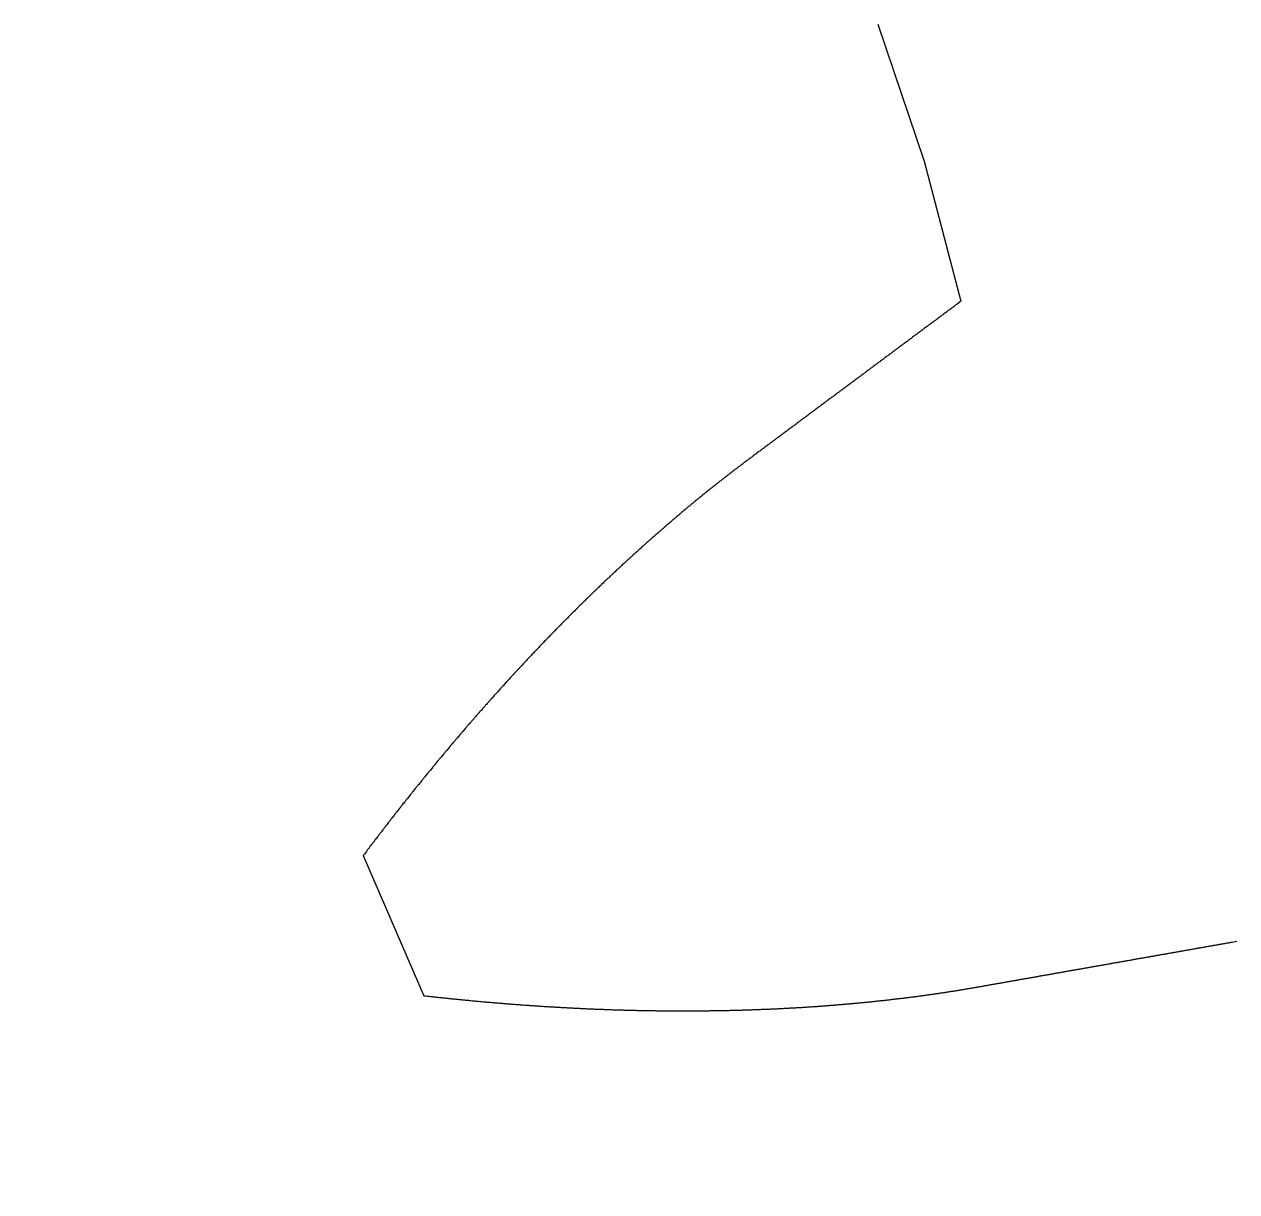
# Model space of a CAD drawing. Header units: millimetres. Extents: x -99 to 99, y -114 to 99.
# Drawn here: x -80.48 to -60.79, y -36.45 to -17.49 of the extents above; entities that cross this region are included whole.
import ezdxf

# ---------------------------------------------------------------- set-up
doc = ezdxf.new("R2010")
doc.units = ezdxf.units.MM

msp = doc.modelspace()

# ---------------------------------------------------------------- linework, layer by layer
at = {"color": 7, "linetype": 'Continuous', "lineweight": 25}
for p, q in [((-66.615, -17.492), (-65.862, -19.718)), ((-65.862, -19.718), (-65.268, -21.991)), ((-74.973, -30.99), (-73.991, -33.267))]:
    msp.add_line(p, q, dxfattribs=at)
msp.add_circle((0, 0), 99, dxfattribs=at)
for points, knots in [([(-65.268, -21.991), (-65.295, -22.011), (-65.321, -22.03), (-65.347, -22.05), (-65.353, -22.054), (-65.364, -22.063), (-65.382, -22.076), (-65.393, -22.084), (-65.399, -22.089), (-65.416, -22.101), (-65.434, -22.114), (-65.451, -22.127), (-65.457, -22.132), (-65.469, -22.14), (-65.486, -22.153), (-65.498, -22.162), (-65.503, -22.166), (-65.521, -22.179), (-65.538, -22.192), (-65.555, -22.205), (-65.561, -22.209), (-65.573, -22.218), (-65.59, -22.231), (-65.602, -22.24), (-65.608, -22.244), (-65.625, -22.257), (-65.642, -22.27), (-65.66, -22.283), (-65.666, -22.287), (-65.677, -22.296), (-65.695, -22.309), (-65.706, -22.317), (-65.712, -22.322), (-65.729, -22.335), (-65.747, -22.347), (-65.764, -22.36), (-65.77, -22.365), (-65.782, -22.373), (-65.799, -22.386), (-65.81, -22.395), (-65.816, -22.399), (-65.834, -22.412), (-65.851, -22.425), (-65.868, -22.438), (-65.874, -22.442), (-65.886, -22.451), (-65.903, -22.464), (-65.915, -22.473), (-65.921, -22.477), (-65.938, -22.49), (-65.955, -22.503), (-65.973, -22.516), (-65.978, -22.52), (-65.99, -22.529), (-66.007, -22.542), (-66.019, -22.55), (-66.025, -22.554), (-66.042, -22.567), (-66.06, -22.58), (-66.077, -22.593), (-66.083, -22.598), (-66.094, -22.606), (-66.112, -22.619), (-66.123, -22.628), (-66.129, -22.632), (-66.146, -22.645), (-66.164, -22.658), (-66.181, -22.671), (-66.187, -22.675), (-66.199, -22.684), (-66.216, -22.697), (-66.228, -22.705), (-66.233, -22.71), (-66.251, -22.723), (-66.268, -22.736), (-66.285, -22.748), (-66.291, -22.753), (-66.303, -22.761), (-66.32, -22.774), (-66.332, -22.783), (-66.338, -22.787), (-66.355, -22.8), (-66.372, -22.813), (-66.39, -22.826), (-66.395, -22.83), (-66.407, -22.839), (-66.424, -22.852), (-66.436, -22.861), (-66.442, -22.865), (-66.459, -22.878), (-66.476, -22.891), (-66.494, -22.904), (-66.5, -22.908), (-66.511, -22.917), (-66.529, -22.929), (-66.54, -22.938), (-66.546, -22.942), (-66.563, -22.955), (-66.581, -22.968), (-66.598, -22.981), (-66.604, -22.985), (-66.615, -22.994), (-66.633, -23.007), (-66.644, -23.016), (-66.65, -23.02), (-66.667, -23.033), (-66.685, -23.046), (-66.702, -23.059), (-66.708, -23.063), (-66.719, -23.072), (-66.737, -23.085), (-66.748, -23.093), (-66.754, -23.097), (-66.772, -23.11), (-66.789, -23.123), (-66.806, -23.136), (-66.812, -23.141), (-66.824, -23.149), (-66.841, -23.162), (-66.853, -23.171), (-66.858, -23.175), (-66.876, -23.188), (-66.893, -23.201), (-66.91, -23.214), (-66.916, -23.218), (-66.928, -23.227), (-66.945, -23.24), (-66.957, -23.248), (-66.962, -23.252), (-66.98, -23.265), (-66.997, -23.278), (-67.014, -23.291), (-67.02, -23.296), (-67.032, -23.304), (-67.049, -23.317), (-67.061, -23.326), (-67.066, -23.33), (-67.084, -23.343), (-67.101, -23.356), (-67.119, -23.369), (-67.124, -23.373), (-67.136, -23.382), (-67.153, -23.395), (-67.165, -23.403), (-67.171, -23.407), (-67.188, -23.42), (-67.205, -23.433), (-67.223, -23.446), (-67.228, -23.45), (-67.24, -23.459), (-67.257, -23.472), (-67.269, -23.481), (-67.275, -23.485), (-67.292, -23.498), (-67.309, -23.511), (-67.327, -23.524), (-67.332, -23.528), (-67.344, -23.537), (-67.361, -23.549), (-67.373, -23.558), (-67.379, -23.562), (-67.396, -23.575), (-67.413, -23.588), (-67.431, -23.601), (-67.436, -23.605), (-67.448, -23.614), (-67.465, -23.627), (-67.477, -23.635), (-67.483, -23.64), (-67.5, -23.653), (-67.517, -23.666), (-67.535, -23.678), (-67.54, -23.683), (-67.552, -23.691), (-67.569, -23.704), (-67.581, -23.713), (-67.587, -23.717), (-67.604, -23.73), (-67.621, -23.743), (-67.639, -23.756), (-67.644, -23.76), (-67.656, -23.769), (-67.673, -23.782), (-67.685, -23.79), (-67.691, -23.795), (-67.708, -23.807), (-67.725, -23.82), (-67.743, -23.833), (-67.748, -23.838), (-67.76, -23.846), (-67.777, -23.859), (-67.789, -23.868), (-67.795, -23.872), (-67.812, -23.885), (-67.829, -23.898), (-67.847, -23.911), (-67.852, -23.915), (-67.864, -23.924), (-67.881, -23.936), (-67.893, -23.945), (-67.898, -23.949), (-67.916, -23.962), (-67.933, -23.975), (-67.95, -23.988), (-67.956, -23.992), (-67.968, -24.001), (-67.985, -24.014), (-67.997, -24.022), (-68.002, -24.027), (-68.02, -24.04), (-68.037, -24.053), (-68.054, -24.065), (-68.06, -24.07), (-68.072, -24.078), (-68.089, -24.091), (-68.101, -24.1), (-68.106, -24.104), (-68.124, -24.117), (-68.141, -24.13), (-68.158, -24.143), (-68.164, -24.147), (-68.176, -24.156), (-68.193, -24.169), (-68.204, -24.177), (-68.21, -24.181), (-68.228, -24.194), (-68.245, -24.207), (-68.262, -24.22), (-68.268, -24.224), (-68.279, -24.233), (-68.297, -24.246), (-68.308, -24.254), (-68.314, -24.259), (-68.331, -24.272), (-68.349, -24.285), (-68.366, -24.297), (-68.372, -24.302), (-68.383, -24.31), (-68.401, -24.323), (-68.412, -24.332), (-68.418, -24.336), (-68.435, -24.349), (-68.453, -24.362), (-68.47, -24.375), (-68.476, -24.379), (-68.487, -24.388), (-68.504, -24.4), (-68.516, -24.409), (-68.522, -24.413), (-68.539, -24.426), (-68.556, -24.439), (-68.574, -24.452), (-68.579, -24.456), (-68.591, -24.465), (-68.608, -24.478), (-68.62, -24.486), (-68.626, -24.491), (-68.643, -24.504), (-68.66, -24.516), (-68.677, -24.529), (-68.683, -24.534), (-68.695, -24.542), (-68.712, -24.555), (-68.724, -24.564), (-68.729, -24.568), (-68.747, -24.581), (-68.764, -24.594), (-68.781, -24.607), (-68.787, -24.611), (-68.798, -24.62), (-68.816, -24.633), (-68.827, -24.642), (-68.833, -24.646), (-68.85, -24.659), (-68.867, -24.672), (-68.885, -24.685), (-68.89, -24.689), (-68.902, -24.698), (-68.919, -24.711), (-68.931, -24.72), (-68.936, -24.724), (-68.953, -24.738), (-68.971, -24.751), (-68.988, -24.764), (-68.994, -24.768), (-69.005, -24.777), (-69.022, -24.79), (-69.034, -24.799), (-69.039, -24.804), (-69.056, -24.817), (-69.074, -24.83), (-69.091, -24.844), (-69.096, -24.848), (-69.108, -24.857), (-69.125, -24.87), (-69.136, -24.879), (-69.142, -24.884), (-69.159, -24.897), (-69.176, -24.911), (-69.193, -24.924), (-69.199, -24.929), (-69.21, -24.937), (-69.227, -24.951), (-69.239, -24.96), (-69.244, -24.964), (-69.261, -24.978), (-69.279, -24.992), (-69.296, -25.005), (-69.301, -25.01), (-69.313, -25.019), (-69.33, -25.032), (-69.341, -25.041), (-69.347, -25.046), (-69.364, -25.06), (-69.381, -25.073), (-69.398, -25.087), (-69.403, -25.091), (-69.415, -25.101), (-69.432, -25.114), (-69.443, -25.123), (-69.449, -25.128), (-69.465, -25.142), (-69.482, -25.156), (-69.499, -25.169), (-69.505, -25.174), (-69.516, -25.183), (-69.533, -25.197), (-69.544, -25.206), (-69.55, -25.211), (-69.567, -25.225), (-69.584, -25.239), (-69.601, -25.253), (-69.606, -25.257), (-69.618, -25.266), (-69.635, -25.28), (-69.646, -25.29), (-69.651, -25.294), (-69.668, -25.308), (-69.685, -25.322), (-69.702, -25.336), (-69.708, -25.341), (-69.719, -25.35), (-69.736, -25.365), (-69.747, -25.374), (-69.753, -25.379), (-69.769, -25.393), (-69.786, -25.407), (-69.803, -25.421), (-69.809, -25.426), (-69.82, -25.435), (-69.837, -25.449), (-69.848, -25.459), (-69.853, -25.463), (-69.87, -25.478), (-69.887, -25.492), (-69.904, -25.506), (-69.909, -25.511), (-69.92, -25.52), (-69.937, -25.535), (-69.948, -25.544), (-69.954, -25.549), (-69.971, -25.563), (-69.987, -25.578), (-70.004, -25.592), (-70.01, -25.597), (-70.021, -25.606), (-70.037, -25.621), (-70.049, -25.63), (-70.054, -25.635), (-70.071, -25.65), (-70.087, -25.664), (-70.104, -25.678), (-70.11, -25.683), (-70.121, -25.693), (-70.137, -25.707), (-70.149, -25.717), (-70.154, -25.722), (-70.171, -25.736), (-70.187, -25.751), (-70.204, -25.766), (-70.21, -25.77), (-70.221, -25.78), (-70.237, -25.795), (-70.248, -25.805), (-70.254, -25.809), (-70.27, -25.824), (-70.287, -25.839), (-70.304, -25.853), (-70.309, -25.858), (-70.32, -25.868), (-70.337, -25.883), (-70.348, -25.893), (-70.353, -25.897), (-70.37, -25.912), (-70.386, -25.927), (-70.403, -25.942), (-70.408, -25.947), (-70.419, -25.957), (-70.436, -25.971), (-70.447, -25.981), (-70.453, -25.986), (-70.469, -26.001), (-70.486, -26.016), (-70.502, -26.031), (-70.508, -26.036), (-70.519, -26.046), (-70.535, -26.061), (-70.546, -26.071), (-70.551, -26.076), (-70.568, -26.09), (-70.584, -26.105), (-70.601, -26.12), (-70.606, -26.125), (-70.617, -26.135), (-70.634, -26.15), (-70.645, -26.16), (-70.65, -26.165), (-70.667, -26.181), (-70.683, -26.196), (-70.699, -26.211), (-70.705, -26.216), (-70.716, -26.226), (-70.732, -26.241), (-70.743, -26.251), (-70.749, -26.256), (-70.765, -26.271), (-70.781, -26.286), (-70.798, -26.302), (-70.803, -26.307), (-70.814, -26.317), (-70.83, -26.332), (-70.841, -26.342), (-70.847, -26.347), (-70.863, -26.362), (-70.879, -26.378), (-70.896, -26.393), (-70.901, -26.398), (-70.912, -26.408), (-70.928, -26.424), (-70.939, -26.434), (-70.945, -26.439), (-70.961, -26.454), (-70.977, -26.47), (-70.993, -26.485), (-70.999, -26.49), (-71.01, -26.5), (-71.026, -26.516), (-71.037, -26.526), (-71.042, -26.531), (-71.058, -26.547), (-71.075, -26.562), (-71.091, -26.578), (-71.096, -26.583), (-71.107, -26.593), (-71.123, -26.609), (-71.134, -26.619), (-71.14, -26.624), (-71.156, -26.64), (-71.172, -26.655), (-71.188, -26.671), (-71.194, -26.676), (-71.204, -26.687), (-71.22, -26.702), (-71.231, -26.713), (-71.237, -26.718), (-71.253, -26.733), (-71.269, -26.749), (-71.285, -26.765), (-71.29, -26.77), (-71.301, -26.78), (-71.317, -26.796), (-71.328, -26.807), (-71.333, -26.812), (-71.35, -26.828), (-71.366, -26.843), (-71.382, -26.859), (-71.387, -26.864), (-71.398, -26.875), (-71.414, -26.891), (-71.425, -26.901), (-71.43, -26.907), (-71.446, -26.922), (-71.462, -26.938), (-71.478, -26.954), (-71.484, -26.96), (-71.494, -26.97), (-71.51, -26.986), (-71.521, -26.997), (-71.526, -27.002), (-71.542, -27.018), (-71.558, -27.034), (-71.574, -27.05), (-71.58, -27.055), (-71.59, -27.066), (-71.606, -27.082), (-71.617, -27.092), (-71.622, -27.098), (-71.638, -27.114), (-71.654, -27.13), (-71.67, -27.146), (-71.676, -27.151), (-71.686, -27.162), (-71.702, -27.178), (-71.713, -27.189), (-71.718, -27.194), (-71.734, -27.21), (-71.75, -27.226), (-71.766, -27.243), (-71.771, -27.248), (-71.782, -27.259), (-71.798, -27.275), (-71.809, -27.286), (-71.814, -27.291), (-71.83, -27.307), (-71.846, -27.324), (-71.861, -27.34), (-71.867, -27.345), (-71.877, -27.356), (-71.893, -27.372), (-71.904, -27.383), (-71.909, -27.389), (-71.925, -27.405), (-71.941, -27.421), (-71.957, -27.438), (-71.962, -27.443), (-71.973, -27.454), (-71.988, -27.47), (-71.999, -27.481), (-72.004, -27.487), (-72.02, -27.503), (-72.036, -27.52), (-72.052, -27.536), (-72.057, -27.542), (-72.067, -27.553), (-72.083, -27.569), (-72.094, -27.58), (-72.099, -27.586), (-72.115, -27.602), (-72.13, -27.619), (-72.146, -27.635), (-72.151, -27.641), (-72.162, -27.652), (-72.178, -27.668), (-72.188, -27.679), (-72.193, -27.685), (-72.209, -27.701), (-72.225, -27.718), (-72.241, -27.735), (-72.246, -27.74), (-72.256, -27.751), (-72.272, -27.768), (-72.282, -27.779), (-72.288, -27.784), (-72.303, -27.801), (-72.319, -27.818), (-72.335, -27.835), (-72.34, -27.84), (-72.35, -27.851), (-72.366, -27.868), (-72.376, -27.879), (-72.382, -27.885), (-72.397, -27.902), (-72.413, -27.918), (-72.429, -27.935), (-72.434, -27.941), (-72.444, -27.952), (-72.46, -27.969), (-72.47, -27.98), (-72.475, -27.986), (-72.491, -28.003), (-72.507, -28.019), (-72.522, -28.036), (-72.527, -28.042), (-72.538, -28.053), (-72.553, -28.07), (-72.564, -28.081), (-72.569, -28.087), (-72.584, -28.104), (-72.6, -28.121), (-72.616, -28.138), (-72.621, -28.144), (-72.631, -28.155), (-72.647, -28.172), (-72.657, -28.183), (-72.662, -28.189), (-72.678, -28.206), (-72.693, -28.223), (-72.709, -28.24), (-72.714, -28.246), (-72.724, -28.257), (-72.74, -28.274), (-72.75, -28.286), (-72.755, -28.291), (-72.771, -28.309), (-72.786, -28.326), (-72.801, -28.343), (-72.807, -28.349), (-72.817, -28.36), (-72.832, -28.377), (-72.843, -28.389), (-72.848, -28.394), (-72.863, -28.412), (-72.879, -28.429), (-72.894, -28.446), (-72.899, -28.452), (-72.909, -28.463), (-72.925, -28.481), (-72.935, -28.492), (-72.94, -28.498), (-72.956, -28.515), (-72.971, -28.533), (-72.986, -28.55), (-72.991, -28.556), (-73.002, -28.567), (-73.017, -28.585), (-73.027, -28.596), (-73.032, -28.602), (-73.048, -28.619), (-73.063, -28.637), (-73.078, -28.654), (-73.084, -28.66), (-73.094, -28.672), (-73.109, -28.689), (-73.119, -28.701), (-73.124, -28.706), (-73.14, -28.724), (-73.155, -28.741), (-73.17, -28.759), (-73.175, -28.765), (-73.186, -28.776), (-73.201, -28.794), (-73.211, -28.806), (-73.216, -28.812), (-73.231, -28.829), (-73.246, -28.847), (-73.262, -28.864), (-73.267, -28.87), (-73.277, -28.882), (-73.292, -28.9), (-73.302, -28.911), (-73.307, -28.917), (-73.323, -28.935), (-73.338, -28.952), (-73.353, -28.97), (-73.358, -28.976), (-73.368, -28.988), (-73.383, -29.006), (-73.394, -29.017), (-73.399, -29.023), (-73.414, -29.041), (-73.429, -29.059), (-73.444, -29.077), (-73.449, -29.082), (-73.459, -29.094), (-73.474, -29.112), (-73.484, -29.124), (-73.489, -29.13), (-73.505, -29.148), (-73.52, -29.166), (-73.535, -29.183), (-73.54, -29.189), (-73.55, -29.201), (-73.565, -29.219), (-73.575, -29.231), (-73.58, -29.237), (-73.595, -29.255), (-73.61, -29.273), (-73.625, -29.291), (-73.63, -29.297), (-73.64, -29.309), (-73.655, -29.327), (-73.665, -29.339), (-73.67, -29.345), (-73.685, -29.363), (-73.7, -29.381), (-73.716, -29.399), (-73.721, -29.405), (-73.731, -29.417), (-73.746, -29.435), (-73.756, -29.447), (-73.761, -29.453), (-73.776, -29.471), (-73.79, -29.489), (-73.805, -29.507), (-73.81, -29.513), (-73.82, -29.525), (-73.835, -29.543), (-73.845, -29.555), (-73.85, -29.561), (-73.865, -29.58), (-73.88, -29.598), (-73.895, -29.616), (-73.9, -29.622), (-73.91, -29.634), (-73.925, -29.652), (-73.935, -29.665), (-73.94, -29.671), (-73.955, -29.689), (-73.97, -29.707), (-73.985, -29.725), (-73.99, -29.731), (-74, -29.744), (-74.014, -29.762), (-74.024, -29.774), (-74.029, -29.78), (-74.044, -29.799), (-74.059, -29.817), (-74.074, -29.835), (-74.079, -29.841), (-74.089, -29.854), (-74.103, -29.872), (-74.113, -29.884), (-74.118, -29.89), (-74.133, -29.909), (-74.148, -29.927), (-74.163, -29.946), (-74.168, -29.952), (-74.178, -29.964), (-74.192, -29.983), (-74.202, -29.995), (-74.207, -30.001), (-74.222, -30.02), (-74.237, -30.038), (-74.251, -30.057), (-74.256, -30.063), (-74.266, -30.075), (-74.281, -30.094), (-74.291, -30.106), (-74.296, -30.112), (-74.31, -30.131), (-74.325, -30.149), (-74.34, -30.168), (-74.345, -30.174), (-74.354, -30.186), (-74.369, -30.205), (-74.379, -30.218), (-74.384, -30.224), (-74.399, -30.242), (-74.413, -30.261), (-74.428, -30.28), (-74.433, -30.286), (-74.443, -30.298), (-74.457, -30.317), (-74.467, -30.33), (-74.472, -30.336), (-74.486, -30.355), (-74.501, -30.373), (-74.516, -30.392), (-74.521, -30.398), (-74.53, -30.411), (-74.545, -30.43), (-74.555, -30.442), (-74.56, -30.448), (-74.574, -30.467), (-74.589, -30.486), (-74.603, -30.505), (-74.608, -30.511), (-74.618, -30.524), (-74.632, -30.543), (-74.642, -30.555), (-74.647, -30.562), (-74.662, -30.58), (-74.676, -30.599), (-74.691, -30.618), (-74.696, -30.625), (-74.705, -30.637), (-74.72, -30.656), (-74.729, -30.669), (-74.734, -30.675), (-74.749, -30.694), (-74.763, -30.713), (-74.778, -30.732), (-74.783, -30.738), (-74.792, -30.751), (-74.807, -30.77), (-74.816, -30.783), (-74.821, -30.789), (-74.836, -30.808), (-74.85, -30.827), (-74.865, -30.846), (-74.869, -30.853), (-74.879, -30.865), (-74.893, -30.885), (-74.903, -30.897), (-74.908, -30.904), (-74.929, -30.932), (-74.951, -30.961), (-74.973, -30.99)], [0, 0, 0, 0, 0.007338, 0.007338, 0.007338, 0.008969, 0.010599, 0.01223, 0.01223, 0.01223, 0.017121, 0.017121, 0.017121, 0.018752, 0.020382, 0.022012, 0.022012, 0.022012, 0.026903, 0.026903, 0.026903, 0.028533, 0.030162, 0.031792, 0.031792, 0.031792, 0.036682, 0.036682, 0.036682, 0.038312, 0.039941, 0.041571, 0.041571, 0.041571, 0.046459, 0.046459, 0.046459, 0.048089, 0.049718, 0.051347, 0.051347, 0.051347, 0.056235, 0.056235, 0.056235, 0.057864, 0.059493, 0.061122, 0.061122, 0.061122, 0.066009, 0.066009, 0.066009, 0.067638, 0.069267, 0.070895, 0.070895, 0.070895, 0.075781, 0.075781, 0.075781, 0.07741, 0.079038, 0.080667, 0.080667, 0.080667, 0.085551, 0.085551, 0.085551, 0.08718, 0.088808, 0.090436, 0.090436, 0.090436, 0.09532, 0.09532, 0.09532, 0.096948, 0.098576, 0.100204, 0.100204, 0.100204, 0.105087, 0.105087, 0.105087, 0.106714, 0.108342, 0.10997, 0.10997, 0.10997, 0.114852, 0.114852, 0.114852, 0.116479, 0.118106, 0.119734, 0.119734, 0.119734, 0.124615, 0.124615, 0.124615, 0.126242, 0.127869, 0.129496, 0.129496, 0.129496, 0.134377, 0.134377, 0.134377, 0.136003, 0.13763, 0.139257, 0.139257, 0.139257, 0.144137, 0.144137, 0.144137, 0.145763, 0.147389, 0.149016, 0.149016, 0.149016, 0.153895, 0.153895, 0.153895, 0.155521, 0.157147, 0.158773, 0.158773, 0.158773, 0.163651, 0.163651, 0.163651, 0.165277, 0.166903, 0.168529, 0.168529, 0.168529, 0.173406, 0.173406, 0.173406, 0.175031, 0.176657, 0.178283, 0.178283, 0.178283, 0.183159, 0.183159, 0.183159, 0.184784, 0.18641, 0.188035, 0.188035, 0.188035, 0.19291, 0.19291, 0.19291, 0.194535, 0.19616, 0.197785, 0.197785, 0.197785, 0.20266, 0.20266, 0.20266, 0.204285, 0.20591, 0.207534, 0.207534, 0.207534, 0.212408, 0.212408, 0.212408, 0.214033, 0.215657, 0.217282, 0.217282, 0.217282, 0.222155, 0.222155, 0.222155, 0.223779, 0.225403, 0.227027, 0.227027, 0.227027, 0.231899, 0.231899, 0.231899, 0.233523, 0.235147, 0.236771, 0.236771, 0.236771, 0.241643, 0.241643, 0.241643, 0.243266, 0.24489, 0.246514, 0.246514, 0.246514, 0.251384, 0.251384, 0.251384, 0.253007, 0.254631, 0.256254, 0.256254, 0.256254, 0.261124, 0.261124, 0.261124, 0.262747, 0.26437, 0.265993, 0.265993, 0.265993, 0.270862, 0.270862, 0.270862, 0.272485, 0.274108, 0.275731, 0.275731, 0.275731, 0.280599, 0.280599, 0.280599, 0.282222, 0.283844, 0.285467, 0.285467, 0.285467, 0.290334, 0.290334, 0.290334, 0.291957, 0.293579, 0.295201, 0.295201, 0.295201, 0.300068, 0.300068, 0.300068, 0.30169, 0.303312, 0.304934, 0.304934, 0.304934, 0.3098, 0.3098, 0.3098, 0.311422, 0.313044, 0.314665, 0.314665, 0.314665, 0.31953, 0.31953, 0.31953, 0.321153, 0.322775, 0.324397, 0.324397, 0.324397, 0.329266, 0.329266, 0.329266, 0.33089, 0.332514, 0.334138, 0.334138, 0.334138, 0.339015, 0.339015, 0.339015, 0.340642, 0.342269, 0.343896, 0.343896, 0.343896, 0.348781, 0.348781, 0.348781, 0.350411, 0.35204, 0.35367, 0.35367, 0.35367, 0.358563, 0.358563, 0.358563, 0.360196, 0.361828, 0.363461, 0.363461, 0.363461, 0.368362, 0.368362, 0.368362, 0.369997, 0.371632, 0.373268, 0.373268, 0.373268, 0.378177, 0.378177, 0.378177, 0.379815, 0.381453, 0.383091, 0.383091, 0.383091, 0.388009, 0.388009, 0.388009, 0.38965, 0.391291, 0.392931, 0.392931, 0.392931, 0.397858, 0.397858, 0.397858, 0.399501, 0.401145, 0.402788, 0.402788, 0.402788, 0.407722, 0.407722, 0.407722, 0.409369, 0.411015, 0.412661, 0.412661, 0.412661, 0.417604, 0.417604, 0.417604, 0.419253, 0.420902, 0.422551, 0.422551, 0.422551, 0.427502, 0.427502, 0.427502, 0.429153, 0.430805, 0.432457, 0.432457, 0.432457, 0.437416, 0.437416, 0.437416, 0.439071, 0.440725, 0.442379, 0.442379, 0.442379, 0.447347, 0.447347, 0.447347, 0.449004, 0.450661, 0.452319, 0.452319, 0.452319, 0.457294, 0.457294, 0.457294, 0.458954, 0.460614, 0.462274, 0.462274, 0.462274, 0.467258, 0.467258, 0.467258, 0.468921, 0.470584, 0.472246, 0.472246, 0.472246, 0.477239, 0.477239, 0.477239, 0.478904, 0.480569, 0.482235, 0.482235, 0.482235, 0.487235, 0.487235, 0.487235, 0.488904, 0.490572, 0.49224, 0.49224, 0.49224, 0.497249, 0.497249, 0.497249, 0.49892, 0.500591, 0.502262, 0.502262, 0.502262, 0.507279, 0.507279, 0.507279, 0.508952, 0.510626, 0.5123, 0.5123, 0.5123, 0.517325, 0.517325, 0.517325, 0.519002, 0.520678, 0.522354, 0.522354, 0.522354, 0.527388, 0.527388, 0.527388, 0.529067, 0.530746, 0.532426, 0.532426, 0.532426, 0.537467, 0.537467, 0.537467, 0.539149, 0.540831, 0.542513, 0.542513, 0.542513, 0.547563, 0.547563, 0.547563, 0.549248, 0.550933, 0.552617, 0.552617, 0.552617, 0.557676, 0.557676, 0.557676, 0.559363, 0.561051, 0.562738, 0.562738, 0.562738, 0.567805, 0.567805, 0.567805, 0.569495, 0.571185, 0.572875, 0.572875, 0.572875, 0.57795, 0.57795, 0.57795, 0.579643, 0.581336, 0.583029, 0.583029, 0.583029, 0.588112, 0.588112, 0.588112, 0.589808, 0.591503, 0.593199, 0.593199, 0.593199, 0.59829, 0.59829, 0.59829, 0.599989, 0.601687, 0.603386, 0.603386, 0.603386, 0.608485, 0.608485, 0.608485, 0.610186, 0.611888, 0.613589, 0.613589, 0.613589, 0.618697, 0.618697, 0.618697, 0.620401, 0.622105, 0.623808, 0.623808, 0.623808, 0.628924, 0.628924, 0.628924, 0.630631, 0.632338, 0.634045, 0.634045, 0.634045, 0.639169, 0.639169, 0.639169, 0.640878, 0.642588, 0.644297, 0.644297, 0.644297, 0.64943, 0.64943, 0.64943, 0.651142, 0.652854, 0.654566, 0.654566, 0.654566, 0.659707, 0.659707, 0.659707, 0.661422, 0.663137, 0.664852, 0.664852, 0.664852, 0.670001, 0.670001, 0.670001, 0.671719, 0.673437, 0.675154, 0.675154, 0.675154, 0.680312, 0.680312, 0.680312, 0.682032, 0.683753, 0.685473, 0.685473, 0.685473, 0.690638, 0.690638, 0.690638, 0.692362, 0.694085, 0.695808, 0.695808, 0.695808, 0.700982, 0.700982, 0.700982, 0.702708, 0.704434, 0.70616, 0.70616, 0.70616, 0.711342, 0.711342, 0.711342, 0.713071, 0.714799, 0.716528, 0.716528, 0.716528, 0.721718, 0.721718, 0.721718, 0.72345, 0.725181, 0.726913, 0.726913, 0.726913, 0.732111, 0.732111, 0.732111, 0.733845, 0.73558, 0.737314, 0.737314, 0.737314, 0.742521, 0.742521, 0.742521, 0.744258, 0.745995, 0.747732, 0.747732, 0.747732, 0.752947, 0.752947, 0.752947, 0.754686, 0.756426, 0.758166, 0.758166, 0.758166, 0.763389, 0.763389, 0.763389, 0.765131, 0.766874, 0.768616, 0.768616, 0.768616, 0.773848, 0.773848, 0.773848, 0.775593, 0.777338, 0.779084, 0.779084, 0.779084, 0.784323, 0.784323, 0.784323, 0.786071, 0.787819, 0.789567, 0.789567, 0.789567, 0.794815, 0.794815, 0.794815, 0.796566, 0.798317, 0.800067, 0.800067, 0.800067, 0.805324, 0.805324, 0.805324, 0.807077, 0.808831, 0.810584, 0.810584, 0.810584, 0.815849, 0.815849, 0.815849, 0.817605, 0.819361, 0.821117, 0.821117, 0.821117, 0.82639, 0.82639, 0.82639, 0.828149, 0.829908, 0.831667, 0.831667, 0.831667, 0.836948, 0.836948, 0.836948, 0.83871, 0.840472, 0.842233, 0.842233, 0.842233, 0.847523, 0.847523, 0.847523, 0.849287, 0.851052, 0.852816, 0.852816, 0.852816, 0.858114, 0.858114, 0.858114, 0.859881, 0.861648, 0.863415, 0.863415, 0.863415, 0.868721, 0.868721, 0.868721, 0.870491, 0.872261, 0.874031, 0.874031, 0.874031, 0.879345, 0.879345, 0.879345, 0.881118, 0.88289, 0.884663, 0.884663, 0.884663, 0.889985, 0.889985, 0.889985, 0.891761, 0.893536, 0.895312, 0.895312, 0.895312, 0.900642, 0.900642, 0.900642, 0.902421, 0.904199, 0.905977, 0.905977, 0.905977, 0.911316, 0.911316, 0.911316, 0.913097, 0.914878, 0.916659, 0.916659, 0.916659, 0.922006, 0.922006, 0.922006, 0.92379, 0.925573, 0.927357, 0.927357, 0.927357, 0.932712, 0.932712, 0.932712, 0.934499, 0.936285, 0.938072, 0.938072, 0.938072, 0.943435, 0.943435, 0.943435, 0.945224, 0.947014, 0.948803, 0.948803, 0.948803, 0.954175, 0.954175, 0.954175, 0.955967, 0.957759, 0.959551, 0.959551, 0.959551, 0.964931, 0.964931, 0.964931, 0.966725, 0.96852, 0.970315, 0.970315, 0.970315, 0.975703, 0.975703, 0.975703, 0.977501, 0.979298, 0.981096, 0.981096, 0.981096, 0.986492, 0.986492, 0.986492, 0.988292, 0.990093, 0.991893, 0.991893, 0.991893, 1, 1, 1, 1]), ([(-73.991, -33.267), (-73.955, -33.271), (-73.919, -33.275), (-73.883, -33.279), (-73.875, -33.279), (-73.86, -33.281), (-73.836, -33.284), (-73.82, -33.286), (-73.812, -33.286), (-73.788, -33.289), (-73.764, -33.292), (-73.741, -33.294), (-73.733, -33.295), (-73.717, -33.297), (-73.693, -33.299), (-73.677, -33.301), (-73.669, -33.302), (-73.646, -33.304), (-73.622, -33.307), (-73.598, -33.309), (-73.59, -33.31), (-73.574, -33.312), (-73.55, -33.314), (-73.535, -33.316), (-73.527, -33.316), (-73.503, -33.319), (-73.479, -33.321), (-73.456, -33.324), (-73.448, -33.324), (-73.432, -33.326), (-73.408, -33.328), (-73.392, -33.33), (-73.384, -33.331), (-73.361, -33.333), (-73.337, -33.335), (-73.313, -33.338), (-73.305, -33.338), (-73.29, -33.34), (-73.266, -33.342), (-73.25, -33.344), (-73.242, -33.344), (-73.219, -33.347), (-73.195, -33.349), (-73.171, -33.351), (-73.163, -33.352), (-73.148, -33.353), (-73.124, -33.356), (-73.108, -33.357), (-73.1, -33.358), (-73.077, -33.36), (-73.053, -33.362), (-73.029, -33.364), (-73.021, -33.365), (-73.006, -33.366), (-72.982, -33.368), (-72.966, -33.37), (-72.958, -33.37), (-72.935, -33.372), (-72.911, -33.374), (-72.888, -33.376), (-72.88, -33.377), (-72.864, -33.379), (-72.84, -33.381), (-72.825, -33.382), (-72.817, -33.382), (-72.793, -33.384), (-72.77, -33.386), (-72.746, -33.388), (-72.738, -33.389), (-72.722, -33.39), (-72.699, -33.392), (-72.683, -33.393), (-72.675, -33.394), (-72.652, -33.396), (-72.628, -33.398), (-72.605, -33.4), (-72.597, -33.4), (-72.581, -33.402), (-72.557, -33.403), (-72.542, -33.405), (-72.534, -33.405), (-72.51, -33.407), (-72.487, -33.409), (-72.463, -33.41), (-72.455, -33.411), (-72.44, -33.412), (-72.416, -33.414), (-72.401, -33.415), (-72.393, -33.416), (-72.369, -33.417), (-72.346, -33.419), (-72.322, -33.421), (-72.314, -33.421), (-72.299, -33.422), (-72.275, -33.424), (-72.26, -33.425), (-72.252, -33.426), (-72.228, -33.427), (-72.205, -33.429), (-72.181, -33.431), (-72.174, -33.431), (-72.158, -33.432), (-72.134, -33.434), (-72.119, -33.435), (-72.111, -33.435), (-72.088, -33.437), (-72.064, -33.438), (-72.041, -33.44), (-72.033, -33.44), (-72.017, -33.441), (-71.994, -33.443), (-71.978, -33.444), (-71.97, -33.444), (-71.947, -33.446), (-71.924, -33.447), (-71.9, -33.448), (-71.892, -33.449), (-71.877, -33.45), (-71.853, -33.451), (-71.838, -33.452), (-71.83, -33.453), (-71.807, -33.454), (-71.783, -33.455), (-71.76, -33.457), (-71.752, -33.457), (-71.737, -33.458), (-71.713, -33.459), (-71.698, -33.46), (-71.69, -33.46), (-71.667, -33.462), (-71.643, -33.463), (-71.62, -33.464), (-71.612, -33.465), (-71.596, -33.465), (-71.573, -33.467), (-71.558, -33.467), (-71.55, -33.468), (-71.527, -33.469), (-71.503, -33.47), (-71.48, -33.471), (-71.472, -33.472), (-71.457, -33.472), (-71.433, -33.473), (-71.418, -33.474), (-71.41, -33.475), (-71.387, -33.476), (-71.363, -33.477), (-71.34, -33.478), (-71.332, -33.478), (-71.317, -33.479), (-71.294, -33.48), (-71.278, -33.48), (-71.27, -33.481), (-71.247, -33.482), (-71.224, -33.483), (-71.201, -33.484), (-71.193, -33.484), (-71.177, -33.485), (-71.154, -33.486), (-71.139, -33.486), (-71.131, -33.486), (-71.108, -33.487), (-71.085, -33.488), (-71.061, -33.489), (-71.054, -33.489), (-71.038, -33.49), (-71.015, -33.491), (-70.999, -33.491), (-70.992, -33.492), (-70.969, -33.492), (-70.945, -33.493), (-70.922, -33.494), (-70.914, -33.494), (-70.899, -33.495), (-70.876, -33.496), (-70.86, -33.496), (-70.853, -33.496), (-70.83, -33.497), (-70.806, -33.498), (-70.783, -33.498), (-70.776, -33.499), (-70.76, -33.499), (-70.737, -33.5), (-70.722, -33.5), (-70.714, -33.5), (-70.691, -33.501), (-70.668, -33.502), (-70.645, -33.502), (-70.637, -33.502), (-70.621, -33.503), (-70.598, -33.503), (-70.583, -33.504), (-70.575, -33.504), (-70.552, -33.504), (-70.529, -33.505), (-70.506, -33.505), (-70.498, -33.506), (-70.483, -33.506), (-70.46, -33.506), (-70.444, -33.507), (-70.437, -33.507), (-70.414, -33.507), (-70.391, -33.508), (-70.368, -33.508), (-70.36, -33.508), (-70.345, -33.509), (-70.322, -33.509), (-70.306, -33.509), (-70.299, -33.509), (-70.276, -33.51), (-70.253, -33.51), (-70.23, -33.51), (-70.222, -33.51), (-70.207, -33.511), (-70.184, -33.511), (-70.168, -33.511), (-70.161, -33.511), (-70.138, -33.511), (-70.115, -33.512), (-70.092, -33.512), (-70.084, -33.512), (-70.069, -33.512), (-70.046, -33.512), (-70.03, -33.512), (-70.023, -33.512), (-70, -33.513), (-69.977, -33.513), (-69.954, -33.513), (-69.946, -33.513), (-69.931, -33.513), (-69.908, -33.513), (-69.893, -33.513), (-69.885, -33.513), (-69.862, -33.513), (-69.839, -33.513), (-69.817, -33.513), (-69.809, -33.513), (-69.794, -33.513), (-69.771, -33.513), (-69.755, -33.513), (-69.748, -33.513), (-69.725, -33.513), (-69.702, -33.513), (-69.679, -33.513), (-69.672, -33.513), (-69.656, -33.513), (-69.634, -33.513), (-69.618, -33.513), (-69.611, -33.513), (-69.588, -33.513), (-69.565, -33.513), (-69.542, -33.513), (-69.535, -33.512), (-69.519, -33.512), (-69.497, -33.512), (-69.481, -33.512), (-69.474, -33.512), (-69.451, -33.512), (-69.428, -33.512), (-69.405, -33.511), (-69.398, -33.511), (-69.383, -33.511), (-69.36, -33.511), (-69.345, -33.511), (-69.337, -33.51), (-69.314, -33.51), (-69.292, -33.51), (-69.269, -33.509), (-69.261, -33.509), (-69.246, -33.509), (-69.223, -33.509), (-69.208, -33.509), (-69.201, -33.508), (-69.178, -33.508), (-69.155, -33.508), (-69.133, -33.507), (-69.125, -33.507), (-69.11, -33.507), (-69.087, -33.506), (-69.072, -33.506), (-69.064, -33.506), (-69.042, -33.505), (-69.019, -33.505), (-68.996, -33.504), (-68.989, -33.504), (-68.974, -33.504), (-68.951, -33.503), (-68.936, -33.503), (-68.928, -33.502), (-68.906, -33.502), (-68.883, -33.501), (-68.861, -33.501), (-68.853, -33.5), (-68.838, -33.5), (-68.815, -33.499), (-68.8, -33.499), (-68.793, -33.499), (-68.77, -33.498), (-68.747, -33.497), (-68.725, -33.497), (-68.717, -33.496), (-68.702, -33.496), (-68.68, -33.495), (-68.665, -33.495), (-68.657, -33.494), (-68.635, -33.493), (-68.612, -33.493), (-68.589, -33.492), (-68.582, -33.492), (-68.567, -33.491), (-68.544, -33.49), (-68.529, -33.49), (-68.522, -33.489), (-68.499, -33.488), (-68.477, -33.488), (-68.454, -33.487), (-68.447, -33.486), (-68.432, -33.486), (-68.409, -33.485), (-68.394, -33.484), (-68.387, -33.484), (-68.364, -33.483), (-68.342, -33.482), (-68.319, -33.481), (-68.312, -33.48), (-68.297, -33.48), (-68.274, -33.479), (-68.259, -33.478), (-68.252, -33.478), (-68.23, -33.477), (-68.207, -33.475), (-68.185, -33.474), (-68.177, -33.474), (-68.162, -33.473), (-68.14, -33.472), (-68.125, -33.471), (-68.117, -33.471), (-68.095, -33.47), (-68.073, -33.469), (-68.05, -33.467), (-68.043, -33.467), (-68.028, -33.466), (-68.006, -33.465), (-67.991, -33.464), (-67.983, -33.464), (-67.961, -33.462), (-67.938, -33.461), (-67.916, -33.46), (-67.909, -33.459), (-67.894, -33.458), (-67.871, -33.457), (-67.857, -33.456), (-67.849, -33.456), (-67.827, -33.454), (-67.804, -33.453), (-67.782, -33.451), (-67.775, -33.451), (-67.76, -33.45), (-67.738, -33.449), (-67.723, -33.448), (-67.715, -33.447), (-67.693, -33.446), (-67.671, -33.444), (-67.649, -33.443), (-67.641, -33.442), (-67.626, -33.441), (-67.604, -33.44), (-67.589, -33.439), (-67.582, -33.438), (-67.56, -33.436), (-67.537, -33.435), (-67.515, -33.433), (-67.508, -33.433), (-67.493, -33.432), (-67.471, -33.43), (-67.456, -33.429), (-67.449, -33.428), (-67.426, -33.427), (-67.404, -33.425), (-67.382, -33.423), (-67.375, -33.423), (-67.36, -33.421), (-67.338, -33.42), (-67.323, -33.419), (-67.316, -33.418), (-67.293, -33.416), (-67.271, -33.414), (-67.249, -33.412), (-67.242, -33.412), (-67.227, -33.411), (-67.205, -33.409), (-67.19, -33.408), (-67.183, -33.407), (-67.161, -33.405), (-67.139, -33.403), (-67.117, -33.401), (-67.109, -33.401), (-67.094, -33.399), (-67.072, -33.397), (-67.058, -33.396), (-67.05, -33.395), (-67.028, -33.393), (-67.006, -33.391), (-66.984, -33.389), (-66.977, -33.389), (-66.962, -33.387), (-66.94, -33.385), (-66.925, -33.384), (-66.918, -33.383), (-66.896, -33.381), (-66.874, -33.379), (-66.852, -33.377), (-66.845, -33.376), (-66.83, -33.375), (-66.808, -33.373), (-66.794, -33.371), (-66.786, -33.37), (-66.764, -33.368), (-66.742, -33.366), (-66.72, -33.364), (-66.713, -33.363), (-66.698, -33.361), (-66.677, -33.359), (-66.662, -33.358), (-66.655, -33.357), (-66.633, -33.354), (-66.611, -33.352), (-66.589, -33.35), (-66.582, -33.349), (-66.567, -33.347), (-66.545, -33.345), (-66.531, -33.343), (-66.523, -33.343), (-66.501, -33.34), (-66.48, -33.338), (-66.458, -33.335), (-66.45, -33.335), (-66.436, -33.333), (-66.414, -33.33), (-66.4, -33.329), (-66.392, -33.328), (-66.37, -33.325), (-66.349, -33.323), (-66.327, -33.32), (-66.32, -33.319), (-66.305, -33.318), (-66.283, -33.315), (-66.269, -33.313), (-66.261, -33.313), (-66.24, -33.31), (-66.218, -33.307), (-66.196, -33.305), (-66.189, -33.304), (-66.174, -33.302), (-66.153, -33.299), (-66.138, -33.297), (-66.131, -33.296), (-66.109, -33.294), (-66.088, -33.291), (-66.066, -33.288), (-66.059, -33.287), (-66.044, -33.285), (-66.023, -33.283), (-66.008, -33.281), (-66.001, -33.28), (-65.979, -33.277), (-65.958, -33.274), (-65.936, -33.271), (-65.929, -33.27), (-65.914, -33.268), (-65.893, -33.265), (-65.878, -33.263), (-65.871, -33.262), (-65.849, -33.259), (-65.828, -33.256), (-65.806, -33.253), (-65.799, -33.252), (-65.785, -33.25), (-65.763, -33.247), (-65.749, -33.245), (-65.742, -33.244), (-65.72, -33.241), (-65.698, -33.238), (-65.677, -33.235), (-65.67, -33.234), (-65.655, -33.232), (-65.634, -33.229), (-65.62, -33.227), (-65.612, -33.225), (-65.591, -33.222), (-65.569, -33.219), (-65.548, -33.216), (-65.541, -33.215), (-65.526, -33.213), (-65.505, -33.209), (-65.491, -33.207), (-65.483, -33.206), (-65.462, -33.203), (-65.441, -33.199), (-65.419, -33.196), (-65.412, -33.195), (-65.398, -33.193), (-65.376, -33.189), (-65.362, -33.187), (-65.355, -33.186), (-65.334, -33.182), (-65.312, -33.179), (-65.291, -33.175), (-65.284, -33.174), (-65.269, -33.172), (-65.248, -33.169), (-65.234, -33.166), (-65.227, -33.165), (-65.205, -33.161), (-65.184, -33.158), (-65.163, -33.154), (-65.156, -33.153), (-65.141, -33.151), (-65.12, -33.147), (-65.106, -33.145), (-65.099, -33.143), (-65.078, -33.14), (-65.056, -33.136), (-65.035, -33.132), (-65.028, -33.131), (-65.014, -33.129), (-64.993, -33.125), (-64.978, -33.122), (-64.971, -33.121), (-64.95, -33.117), (-64.929, -33.114), (-64.908, -33.11), (-64.901, -33.109), (-64.886, -33.106), (-64.865, -33.102), (-64.851, -33.1), (-64.844, -33.099), (-64.823, -33.095), (-64.801, -33.091), (-64.78, -33.087), (-64.773, -33.086), (-64.759, -33.084), (-64.738, -33.08), (-64.723, -33.077), (-64.716, -33.076), (-64.695, -33.072), (-64.674, -33.069), (-64.653, -33.065), (-64.646, -33.064), (-64.631, -33.061), (-64.61, -33.057), (-64.596, -33.055), (-64.589, -33.054), (-64.568, -33.05), (-64.546, -33.046), (-64.525, -33.042), (-64.518, -33.041), (-64.504, -33.039), (-64.483, -33.035), (-64.468, -33.032), (-64.461, -33.031), (-64.44, -33.027), (-64.419, -33.024), (-64.398, -33.02), (-64.391, -33.019), (-64.376, -33.016), (-64.355, -33.012), (-64.341, -33.01), (-64.334, -33.009), (-64.313, -33.005), (-64.291, -33.001), (-64.27, -32.997), (-64.263, -32.996), (-64.249, -32.994), (-64.228, -32.99), (-64.213, -32.988), (-64.206, -32.986), (-64.185, -32.983), (-64.164, -32.979), (-64.142, -32.975), (-64.135, -32.974), (-64.121, -32.971), (-64.1, -32.968), (-64.086, -32.965), (-64.079, -32.964), (-64.057, -32.96), (-64.036, -32.956), (-64.015, -32.953), (-64.008, -32.951), (-63.994, -32.949), (-63.972, -32.945), (-63.958, -32.943), (-63.951, -32.941), (-63.93, -32.938), (-63.909, -32.934), (-63.887, -32.93), (-63.88, -32.929), (-63.866, -32.926), (-63.845, -32.923), (-63.831, -32.92), (-63.823, -32.919), (-63.802, -32.915), (-63.781, -32.911), (-63.76, -32.907), (-63.753, -32.906), (-63.738, -32.904), (-63.717, -32.9), (-63.703, -32.897), (-63.696, -32.896), (-63.675, -32.892), (-63.653, -32.889), (-63.632, -32.885), (-63.625, -32.884), (-63.611, -32.881), (-63.589, -32.877), (-63.575, -32.875), (-63.568, -32.874), (-63.547, -32.87), (-63.526, -32.866), (-63.504, -32.862), (-63.497, -32.861), (-63.483, -32.859), (-63.462, -32.855), (-63.448, -32.852), (-63.44, -32.851), (-63.419, -32.847), (-63.398, -32.844), (-63.377, -32.84), (-63.37, -32.839), (-63.355, -32.836), (-63.334, -32.832), (-63.32, -32.83), (-63.313, -32.829), (-63.291, -32.825), (-63.27, -32.821), (-63.249, -32.817), (-63.242, -32.816), (-63.228, -32.814), (-63.206, -32.81), (-63.192, -32.807), (-63.185, -32.806), (-63.164, -32.802), (-63.142, -32.799), (-63.121, -32.795), (-63.114, -32.794), (-63.1, -32.791), (-63.079, -32.787), (-63.064, -32.785), (-63.057, -32.784), (-63.036, -32.78), (-63.015, -32.776), (-62.993, -32.772), (-62.986, -32.771), (-62.972, -32.769), (-62.951, -32.765), (-62.937, -32.762), (-62.93, -32.761), (-62.908, -32.757), (-62.887, -32.754), (-62.866, -32.75), (-62.859, -32.749), (-62.844, -32.746), (-62.823, -32.742), (-62.809, -32.74), (-62.802, -32.739), (-62.78, -32.735), (-62.759, -32.731), (-62.738, -32.727), (-62.731, -32.726), (-62.717, -32.724), (-62.695, -32.72), (-62.681, -32.717), (-62.674, -32.716), (-62.653, -32.712), (-62.631, -32.709), (-62.61, -32.705), (-62.603, -32.704), (-62.589, -32.701), (-62.567, -32.697), (-62.553, -32.695), (-62.546, -32.694), (-62.525, -32.69), (-62.503, -32.686), (-62.482, -32.682), (-62.475, -32.681), (-62.461, -32.678), (-62.44, -32.675), (-62.425, -32.672), (-62.418, -32.671), (-62.397, -32.667), (-62.376, -32.663), (-62.354, -32.66), (-62.347, -32.658), (-62.333, -32.656), (-62.312, -32.652), (-62.297, -32.65), (-62.29, -32.648), (-62.269, -32.645), (-62.248, -32.641), (-62.226, -32.637), (-62.219, -32.636), (-62.205, -32.633), (-62.184, -32.63), (-62.17, -32.627), (-62.162, -32.626), (-62.141, -32.622), (-62.12, -32.618), (-62.098, -32.615), (-62.091, -32.613), (-62.077, -32.611), (-62.056, -32.607), (-62.042, -32.605), (-62.034, -32.603), (-62.013, -32.6), (-61.992, -32.596), (-61.97, -32.592), (-61.963, -32.591), (-61.949, -32.588), (-61.928, -32.585), (-61.914, -32.582), (-61.907, -32.581), (-61.885, -32.577), (-61.864, -32.573), (-61.843, -32.569), (-61.835, -32.568), (-61.821, -32.566), (-61.8, -32.562), (-61.786, -32.559), (-61.779, -32.558), (-61.757, -32.554), (-61.736, -32.551), (-61.715, -32.547), (-61.707, -32.546), (-61.693, -32.543), (-61.672, -32.539), (-61.658, -32.537), (-61.651, -32.536), (-61.629, -32.532), (-61.608, -32.528), (-61.587, -32.524), (-61.579, -32.523), (-61.565, -32.521), (-61.544, -32.517), (-61.53, -32.514), (-61.523, -32.513), (-61.501, -32.509), (-61.48, -32.506), (-61.458, -32.502), (-61.451, -32.5), (-61.437, -32.498), (-61.416, -32.494), (-61.402, -32.492), (-61.394, -32.49), (-61.373, -32.487), (-61.352, -32.483), (-61.33, -32.479), (-61.323, -32.478), (-61.309, -32.475), (-61.288, -32.472), (-61.273, -32.469), (-61.266, -32.468), (-61.245, -32.464), (-61.224, -32.46), (-61.202, -32.457), (-61.195, -32.455), (-61.181, -32.453), (-61.16, -32.449), (-61.145, -32.447), (-61.138, -32.445), (-61.117, -32.442), (-61.096, -32.438), (-61.074, -32.434), (-61.067, -32.433), (-61.053, -32.43), (-61.032, -32.426), (-61.017, -32.424), (-61.01, -32.423), (-60.989, -32.419), (-60.967, -32.415), (-60.946, -32.411), (-60.939, -32.41), (-60.925, -32.408), (-60.903, -32.404), (-60.889, -32.401), (-60.882, -32.4), (-60.85, -32.394), (-60.818, -32.389), (-60.786, -32.383)], [0, 0, 0, 0, 0.008107, 0.008107, 0.008107, 0.009907, 0.011708, 0.013508, 0.013508, 0.013508, 0.018904, 0.018904, 0.018904, 0.020702, 0.022499, 0.024297, 0.024297, 0.024297, 0.029685, 0.029685, 0.029685, 0.03148, 0.033275, 0.035069, 0.035069, 0.035069, 0.040449, 0.040449, 0.040449, 0.042241, 0.044033, 0.045825, 0.045825, 0.045825, 0.051197, 0.051197, 0.051197, 0.052986, 0.054776, 0.056565, 0.056565, 0.056565, 0.061928, 0.061928, 0.061928, 0.063715, 0.065501, 0.067288, 0.067288, 0.067288, 0.072643, 0.072643, 0.072643, 0.074427, 0.07621, 0.077994, 0.077994, 0.077994, 0.083341, 0.083341, 0.083341, 0.085122, 0.086903, 0.088684, 0.088684, 0.088684, 0.094023, 0.094023, 0.094023, 0.095801, 0.097579, 0.099358, 0.099358, 0.099358, 0.104688, 0.104688, 0.104688, 0.106464, 0.108239, 0.110015, 0.110015, 0.110015, 0.115337, 0.115337, 0.115337, 0.11711, 0.118882, 0.120655, 0.120655, 0.120655, 0.125969, 0.125969, 0.125969, 0.127739, 0.129509, 0.131279, 0.131279, 0.131279, 0.136585, 0.136585, 0.136585, 0.138352, 0.140119, 0.141886, 0.141886, 0.141886, 0.147184, 0.147184, 0.147184, 0.148948, 0.150713, 0.152477, 0.152477, 0.152477, 0.157767, 0.157767, 0.157767, 0.159528, 0.16129, 0.163052, 0.163052, 0.163052, 0.168333, 0.168333, 0.168333, 0.170092, 0.171851, 0.17361, 0.17361, 0.17361, 0.178883, 0.178883, 0.178883, 0.180639, 0.182395, 0.184151, 0.184151, 0.184151, 0.189416, 0.189416, 0.189416, 0.191169, 0.192923, 0.194676, 0.194676, 0.194676, 0.199933, 0.199933, 0.199933, 0.201683, 0.203434, 0.205185, 0.205185, 0.205185, 0.210433, 0.210433, 0.210433, 0.212181, 0.213929, 0.215677, 0.215677, 0.215677, 0.220916, 0.220916, 0.220916, 0.222662, 0.224407, 0.226152, 0.226152, 0.226152, 0.231384, 0.231384, 0.231384, 0.233126, 0.234869, 0.236611, 0.236611, 0.236611, 0.241834, 0.241834, 0.241834, 0.243574, 0.245314, 0.247053, 0.247053, 0.247053, 0.252268, 0.252268, 0.252268, 0.254005, 0.255742, 0.257479, 0.257479, 0.257479, 0.262686, 0.262686, 0.262686, 0.26442, 0.266155, 0.267889, 0.267889, 0.267889, 0.273087, 0.273087, 0.273087, 0.274819, 0.27655, 0.278282, 0.278282, 0.278282, 0.283472, 0.283472, 0.283472, 0.285201, 0.286929, 0.288658, 0.288658, 0.288658, 0.29384, 0.29384, 0.29384, 0.295566, 0.297292, 0.299018, 0.299018, 0.299018, 0.304192, 0.304192, 0.304192, 0.305915, 0.307638, 0.309362, 0.309362, 0.309362, 0.314527, 0.314527, 0.314527, 0.316247, 0.317968, 0.319688, 0.319688, 0.319688, 0.324846, 0.324846, 0.324846, 0.326563, 0.328281, 0.329999, 0.329999, 0.329999, 0.335148, 0.335148, 0.335148, 0.336863, 0.338578, 0.340293, 0.340293, 0.340293, 0.345434, 0.345434, 0.345434, 0.347146, 0.348858, 0.35057, 0.35057, 0.35057, 0.355703, 0.355703, 0.355703, 0.357412, 0.359122, 0.360831, 0.360831, 0.360831, 0.365955, 0.365955, 0.365955, 0.367662, 0.369369, 0.371076, 0.371076, 0.371076, 0.376192, 0.376192, 0.376192, 0.377895, 0.379599, 0.381303, 0.381303, 0.381303, 0.386411, 0.386411, 0.386411, 0.388112, 0.389814, 0.391515, 0.391515, 0.391515, 0.396614, 0.396614, 0.396614, 0.398313, 0.400011, 0.40171, 0.40171, 0.40171, 0.406801, 0.406801, 0.406801, 0.408497, 0.410192, 0.411888, 0.411888, 0.411888, 0.416971, 0.416971, 0.416971, 0.418664, 0.420357, 0.42205, 0.42205, 0.42205, 0.427125, 0.427125, 0.427125, 0.428815, 0.430505, 0.432195, 0.432195, 0.432195, 0.437262, 0.437262, 0.437262, 0.438949, 0.440637, 0.442324, 0.442324, 0.442324, 0.447383, 0.447383, 0.447383, 0.449067, 0.450752, 0.452437, 0.452437, 0.452437, 0.457487, 0.457487, 0.457487, 0.459169, 0.460851, 0.462533, 0.462533, 0.462533, 0.467574, 0.467574, 0.467574, 0.469254, 0.470933, 0.472612, 0.472612, 0.472612, 0.477646, 0.477646, 0.477646, 0.479322, 0.480998, 0.482675, 0.482675, 0.482675, 0.4877, 0.4877, 0.4877, 0.489374, 0.491048, 0.492721, 0.492721, 0.492721, 0.497738, 0.497738, 0.497738, 0.499409, 0.50108, 0.502751, 0.502751, 0.502751, 0.50776, 0.50776, 0.50776, 0.509428, 0.511096, 0.512765, 0.512765, 0.512765, 0.517765, 0.517765, 0.517765, 0.519431, 0.521096, 0.522761, 0.522761, 0.522761, 0.527754, 0.527754, 0.527754, 0.529416, 0.531079, 0.532742, 0.532742, 0.532742, 0.537726, 0.537726, 0.537726, 0.539386, 0.541046, 0.542706, 0.542706, 0.542706, 0.547681, 0.547681, 0.547681, 0.549339, 0.550996, 0.552653, 0.552653, 0.552653, 0.557621, 0.557621, 0.557621, 0.559275, 0.560929, 0.562584, 0.562584, 0.562584, 0.567543, 0.567543, 0.567543, 0.569195, 0.570847, 0.572498, 0.572498, 0.572498, 0.577449, 0.577449, 0.577449, 0.579098, 0.580747, 0.582396, 0.582396, 0.582396, 0.587339, 0.587339, 0.587339, 0.588985, 0.590631, 0.592278, 0.592278, 0.592278, 0.597212, 0.597212, 0.597212, 0.598855, 0.600499, 0.602142, 0.602142, 0.602142, 0.607069, 0.607069, 0.607069, 0.608709, 0.61035, 0.611991, 0.611991, 0.611991, 0.616909, 0.616909, 0.616909, 0.618547, 0.620185, 0.621823, 0.621823, 0.621823, 0.626732, 0.626732, 0.626732, 0.628368, 0.630003, 0.631638, 0.631638, 0.631638, 0.636539, 0.636539, 0.636539, 0.638172, 0.639804, 0.641437, 0.641437, 0.641437, 0.64633, 0.64633, 0.64633, 0.64796, 0.649589, 0.651219, 0.651219, 0.651219, 0.656104, 0.656104, 0.656104, 0.657731, 0.659358, 0.660985, 0.660985, 0.660985, 0.665862, 0.665862, 0.665862, 0.667486, 0.66911, 0.670734, 0.670734, 0.670734, 0.675603, 0.675603, 0.675603, 0.677225, 0.678847, 0.68047, 0.68047, 0.68047, 0.685335, 0.685335, 0.685335, 0.686956, 0.688578, 0.6902, 0.6902, 0.6902, 0.695066, 0.695066, 0.695066, 0.696688, 0.69831, 0.699932, 0.699932, 0.699932, 0.704799, 0.704799, 0.704799, 0.706421, 0.708043, 0.709666, 0.709666, 0.709666, 0.714533, 0.714533, 0.714533, 0.716156, 0.717778, 0.719401, 0.719401, 0.719401, 0.724269, 0.724269, 0.724269, 0.725892, 0.727515, 0.729138, 0.729138, 0.729138, 0.734007, 0.734007, 0.734007, 0.73563, 0.737253, 0.738876, 0.738876, 0.738876, 0.743746, 0.743746, 0.743746, 0.745369, 0.746993, 0.748616, 0.748616, 0.748616, 0.753486, 0.753486, 0.753486, 0.75511, 0.756734, 0.758357, 0.758357, 0.758357, 0.763229, 0.763229, 0.763229, 0.764853, 0.766477, 0.768101, 0.768101, 0.768101, 0.772973, 0.772973, 0.772973, 0.774597, 0.776221, 0.777845, 0.777845, 0.777845, 0.782718, 0.782718, 0.782718, 0.784343, 0.785967, 0.787592, 0.787592, 0.787592, 0.792466, 0.792466, 0.792466, 0.79409, 0.795715, 0.79734, 0.79734, 0.79734, 0.802215, 0.802215, 0.802215, 0.80384, 0.805465, 0.80709, 0.80709, 0.80709, 0.811965, 0.811965, 0.811965, 0.81359, 0.815216, 0.816841, 0.816841, 0.816841, 0.821717, 0.821717, 0.821717, 0.823343, 0.824969, 0.826594, 0.826594, 0.826594, 0.831471, 0.831471, 0.831471, 0.833097, 0.834723, 0.836349, 0.836349, 0.836349, 0.841227, 0.841227, 0.841227, 0.842853, 0.844479, 0.846105, 0.846105, 0.846105, 0.850984, 0.850984, 0.850984, 0.852611, 0.854237, 0.855863, 0.855863, 0.855863, 0.860743, 0.860743, 0.860743, 0.86237, 0.863997, 0.865623, 0.865623, 0.865623, 0.870504, 0.870504, 0.870504, 0.872131, 0.873758, 0.875385, 0.875385, 0.875385, 0.880266, 0.880266, 0.880266, 0.881894, 0.883521, 0.885148, 0.885148, 0.885148, 0.89003, 0.89003, 0.89003, 0.891658, 0.893286, 0.894913, 0.894913, 0.894913, 0.899796, 0.899796, 0.899796, 0.901424, 0.903052, 0.90468, 0.90468, 0.90468, 0.909564, 0.909564, 0.909564, 0.911192, 0.91282, 0.914449, 0.914449, 0.914449, 0.919333, 0.919333, 0.919333, 0.920962, 0.92259, 0.924219, 0.924219, 0.924219, 0.929105, 0.929105, 0.929105, 0.930733, 0.932362, 0.933991, 0.933991, 0.933991, 0.938878, 0.938878, 0.938878, 0.940507, 0.942136, 0.943765, 0.943765, 0.943765, 0.948653, 0.948653, 0.948653, 0.950282, 0.951911, 0.953541, 0.953541, 0.953541, 0.958429, 0.958429, 0.958429, 0.960059, 0.961688, 0.963318, 0.963318, 0.963318, 0.968208, 0.968208, 0.968208, 0.969838, 0.971467, 0.973097, 0.973097, 0.973097, 0.977988, 0.977988, 0.977988, 0.979618, 0.981248, 0.982879, 0.982879, 0.982879, 0.98777, 0.98777, 0.98777, 0.989401, 0.991031, 0.992662, 0.992662, 0.992662, 1, 1, 1, 1])]:
    msp.add_open_spline(points, degree=3, knots=knots, dxfattribs=at)

doc.saveas('drawing.dxf')
